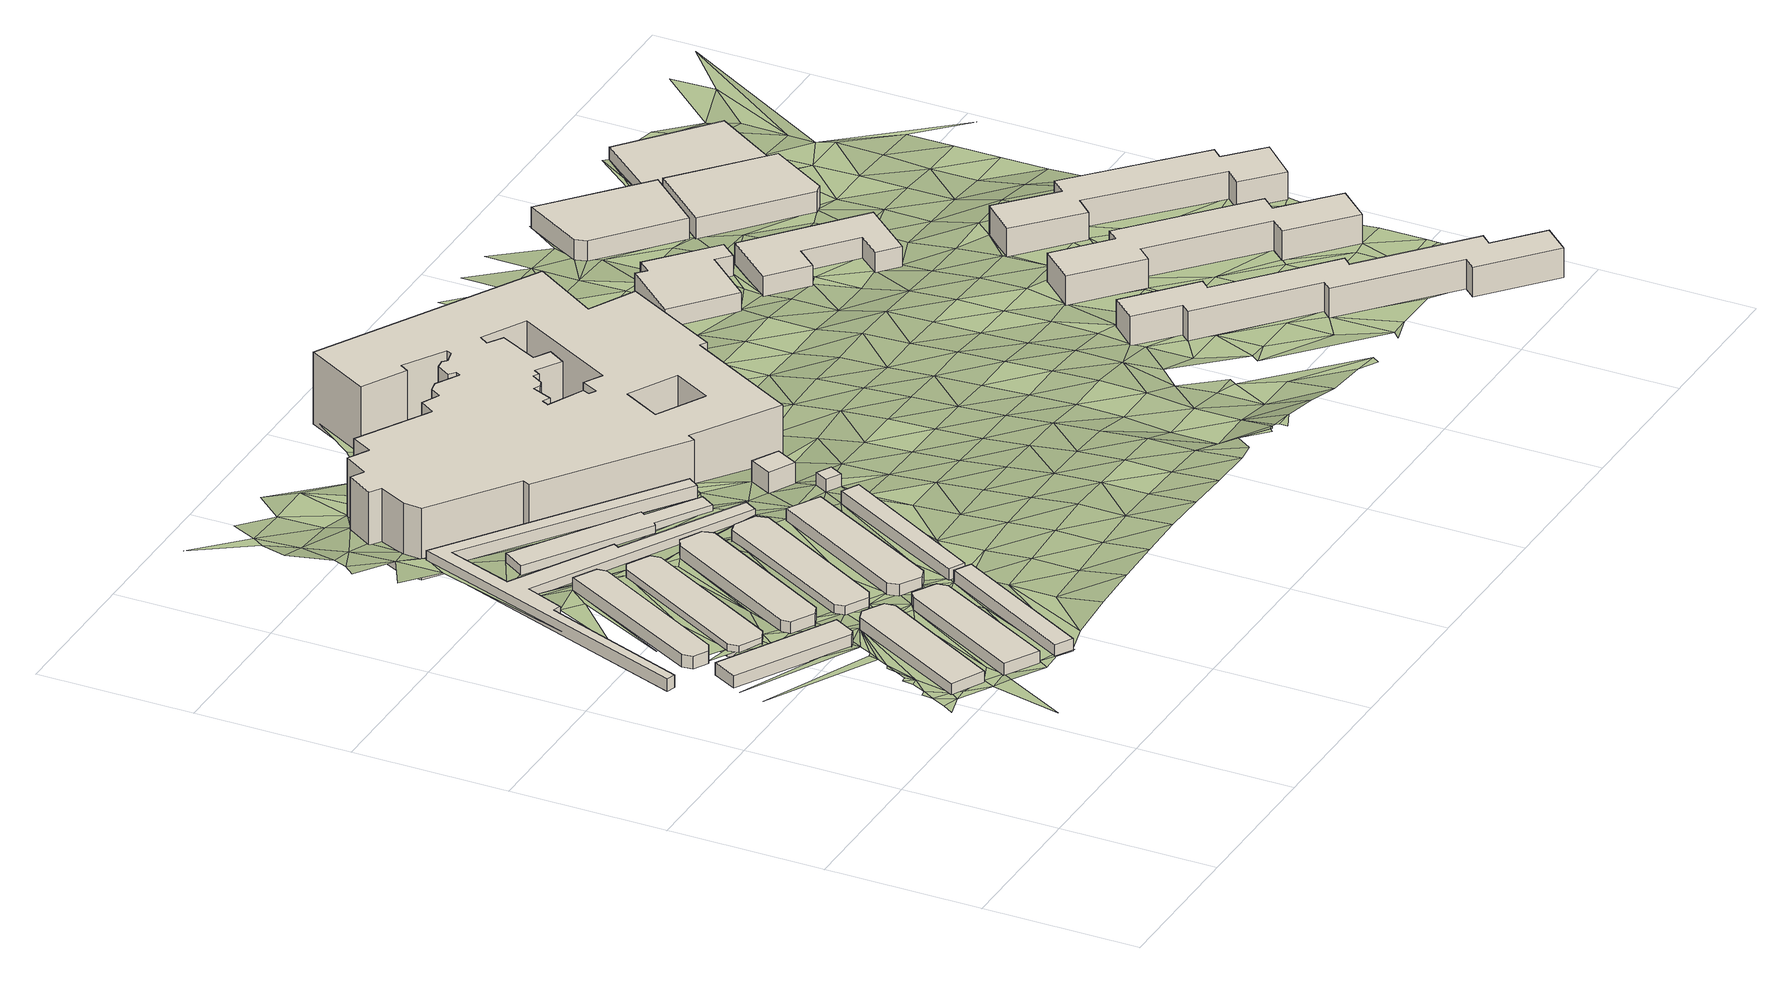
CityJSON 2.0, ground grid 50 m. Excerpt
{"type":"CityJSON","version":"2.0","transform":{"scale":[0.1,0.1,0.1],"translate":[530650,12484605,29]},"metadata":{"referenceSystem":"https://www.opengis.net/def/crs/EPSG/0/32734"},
"CityObjects":{
"building1":{"type":"Building","attributes":{"building":"warehouse","building:levels":1,"building_height":4.1,"plus_code":"4FRW3F74+9P4","ground_height":45.61,"roof_height":49.71},"geometry":[{"type":"Solid","lod":"1","boundaries":[[[[0,1,2,3]],[[1,4,5,2]],[[4,6,7,5]],[[6,8,9,7]],[[8,0,3,9]],[[3,2,5,7,9]],[[8,6,4,1,0]]]]}]},
"building2":{"type":"Building","attributes":{"building":"warehouse","building:levels":1,"building_height":4.1,"plus_code":"4FRW3F74+6RJ","ground_height":45.65,"roof_height":49.75},"geometry":[{"type":"Solid","lod":"1","boundaries":[[[[10,11,12,13]],[[11,14,15,12]],[[14,16,17,15]],[[16,18,19,17]],[[18,20,21,19]],[[20,10,13,21]],[[13,12,15,17,19,21]],[[20,18,16,14,11,10]]]]}]},
"building3":{"type":"Building","attributes":{"building":"warehouse","building:levels":1,"building_height":4.1,"plus_code":"4FRW3F74+GP9","ground_height":44.74,"roof_height":48.84},"geometry":[{"type":"Solid","lod":"1","boundaries":[[[[22,23,24,25]],[[23,26,27,24]],[[26,28,29,27]],[[28,30,31,29]],[[30,32,33,31]],[[32,34,35,33]],[[34,22,25,35]],[[25,24,27,29,31,33,35]],[[34,32,30,28,26,23,22]]]]}]},
"building4":{"type":"Building","attributes":{"building":"warehouse","building:levels":1,"building_height":4.1,"plus_code":"4FRW3F74+5VW","ground_height":46.12,"roof_height":50.22},"geometry":[{"type":"Solid","lod":"1","boundaries":[[[[36,37,38,39]],[[37,40,41,38]],[[40,42,43,41]],[[42,44,45,43]],[[44,46,47,45]],[[46,36,39,47]],[[39,38,41,43,45,47]],[[46,44,42,40,37,36]]]]}]},
"building5":{"type":"Building","attributes":{"building":"warehouse","building:levels":1,"building_height":4.1,"plus_code":"4FRW3F74+FRJ","ground_height":43.19,"roof_height":47.29},"geometry":[{"type":"Solid","lod":"1","boundaries":[[[[48,49,50,51]],[[49,52,53,50]],[[52,54,55,53]],[[54,56,57,55]],[[56,58,59,57]],[[58,60,61,59]],[[60,62,63,61]],[[62,48,51,63]],[[51,50,53,55,57,59,61,63]],[[62,60,58,56,54,52,49,48]]]]}]},
"building6":{"type":"Building","attributes":{"building":"warehouse","building:levels":1,"building_height":4.1,"plus_code":"4FRW3F74+5WQ","ground_height":45.74,"roof_height":49.84},"geometry":[{"type":"Solid","lod":"1","boundaries":[[[[64,65,66,67]],[[65,68,69,66]],[[68,70,71,69]],[[70,64,67,71]],[[67,66,69,71]],[[70,68,65,64]]]]}]},
"building7":{"type":"Building","attributes":{"building":"warehouse","building:levels":1,"building_height":4.1,"plus_code":"4FRW3F74+FV4","ground_height":45.01,"roof_height":49.11},"geometry":[{"type":"Solid","lod":"1","boundaries":[[[[72,73,74,75]],[[73,76,77,74]],[[76,78,79,77]],[[78,80,81,79]],[[80,82,83,81]],[[82,84,85,83]],[[84,86,87,85]],[[86,72,75,87]],[[75,74,77,79,81,83,85,87]],[[86,84,82,80,78,76,73,72]]]]}]},
"building8":{"type":"Building","attributes":{"building":"warehouse","building:levels":1,"building_height":4.1,"plus_code":"4FRW3F74+JV7","ground_height":41.82,"roof_height":45.92},"geometry":[{"type":"Solid","lod":"1","boundaries":[[[[88,89,90,91]],[[89,92,93,90]],[[92,94,95,93]],[[94,96,97,95]],[[96,98,99,97]],[[98,100,101,99]],[[100,102,103,101]],[[102,104,105,103]],[[104,106,107,105]],[[106,108,109,107]],[[108,110,111,109]],[[110,112,113,111]],[[112,114,115,113]],[[114,88,91,115]],[[91,90,93,95,97,99,101,103,105,107,109,111,113,115]],[[114,112,110,108,106,104,102,100,98,96,94,92,89,88]]]]}]},
"building9":{"type":"Building","attributes":{"building":"warehouse","building:levels":1,"building_height":4.1,"plus_code":"4FRW3F74+CW9","ground_height":43.89,"roof_height":47.99},"geometry":[{"type":"Solid","lod":"1","boundaries":[[[[116,117,118,119]],[[117,120,121,118]],[[120,122,123,121]],[[122,124,125,123]],[[124,126,127,125]],[[126,128,129,127]],[[128,130,131,129]],[[130,116,119,131]],[[119,118,121,123,125,127,129,131]],[[130,128,126,124,122,120,117,116]]]]}]},
"building10":{"type":"Building","attributes":{"building":"warehouse","building:levels":1,"building_height":4.1,"plus_code":"4FRW3F75+92M","ground_height":44.76,"roof_height":48.86},"geometry":[{"type":"Solid","lod":"1","boundaries":[[[[132,133,134,135]],[[133,136,137,134]],[[136,138,139,137]],[[138,140,141,139]],[[140,142,143,141]],[[142,132,135,143]],[[135,134,137,139,141,143]],[[142,140,138,136,133,132]]]]}]},
"building11":{"type":"Building","attributes":{"building":"warehouse","building:levels":1,"building_height":4.1,"plus_code":"4FRW3F74+MW2","ground_height":40.98,"roof_height":45.08},"geometry":[{"type":"Solid","lod":"1","boundaries":[[[[144,145,146,147]],[[145,148,149,146]],[[148,150,151,149]],[[150,152,153,151]],[[152,154,155,153]],[[154,156,157,155]],[[156,158,159,157]],[[158,144,147,159]],[[147,146,149,151,153,155,157,159]],[[158,156,154,152,150,148,145,144]]]]}]},
"building12":{"type":"Building","attributes":{"building":"warehouse","building:levels":1,"building_height":4.1,"plus_code":"4FRW3F75+933","ground_height":44.82,"roof_height":48.92},"geometry":[{"type":"Solid","lod":"1","boundaries":[[[[160,161,162,163]],[[161,164,165,162]],[[164,166,167,165]],[[166,160,163,167]],[[163,162,165,167]],[[166,164,161,160]]]]}]},
"building13":{"type":"Building","attributes":{"building":"yes","building:levels":1,"building_height":4.1,"plus_code":"4FRW3F75+F56","ground_height":43.96,"roof_height":48.06},"geometry":[{"type":"Solid","lod":"1","boundaries":[[[[168,169,170,171]],[[169,172,173,170]],[[172,174,175,173]],[[174,168,171,175]],[[171,170,173,175]],[[174,172,169,168]]]]}]},
"building14":{"type":"Building","attributes":{"address":"Store-All 16 Pickwick Road Salt River Cape Town","building":"office","building:levels":2,"building_height":6.9,"plus_code":"4FRW3F75+G4H","ground_height":42.12,"roof_height":49.02},"geometry":[{"type":"Solid","lod":"1","boundaries":[[[[176,177,178,179]],[[177,180,181,178]],[[180,182,183,181]],[[182,176,179,183]],[[179,178,181,183]],[[182,180,177,176]]]]}]},
"building15":{"type":"Building","attributes":{"address":"Upper East Side 31 Brickfield Road 7935 Cape Town","building":"apartments","building:levels":8,"building:flats":"250","building_height":23.7,"plus_code":"4FRW3F74+QXM","ground_height":33.97,"roof_height":57.67},"geometry":[{"type":"Solid","lod":"1","boundaries":[[[[184,185,186,187]],[[185,188,189,186]],[[188,190,191,189]],[[190,192,193,191]],[[192,194,195,193]],[[194,196,197,195]],[[196,198,199,197]],[[198,200,201,199]],[[200,202,203,201]],[[202,204,205,203]],[[204,206,207,205]],[[206,208,209,207]],[[208,210,211,209]],[[210,212,213,211]],[[212,214,215,213]],[[214,216,217,215]],[[216,218,219,217]],[[218,220,221,219]],[[220,222,223,221]],[[222,224,225,223]],[[224,226,227,225]],[[226,228,229,227]],[[228,230,231,229]],[[230,232,233,231]],[[232,234,235,233]],[[234,236,237,235]],[[236,238,239,237]],[[238,240,241,239]],[[240,242,243,241]],[[242,244,245,243]],[[244,246,247,245]],[[246,248,249,247]],[[248,250,251,249]],[[250,252,253,251]],[[252,254,255,253]],[[254,184,187,255]],[[256,257,258,259]],[[257,260,261,258]],[[260,262,263,261]],[[262,264,265,263]],[[264,266,267,265]],[[266,268,269,267]],[[268,270,271,269]],[[270,272,273,271]],[[272,274,275,273]],[[274,276,277,275]],[[276,278,279,277]],[[278,280,281,279]],[[280,282,283,281]],[[282,284,285,283]],[[284,286,287,285]],[[286,288,289,287]],[[288,290,291,289]],[[290,292,293,291]],[[292,294,295,293]],[[294,296,297,295]],[[296,256,259,297]],[[298,299,300,301]],[[299,302,303,300]],[[302,304,305,303]],[[304,298,301,305]],[[187,186,189,191,193,195,197,199,201,203,205,207,209,211,213,215,217,219,221,223,225,227,229,231,233,235,237,239,241,243,245,247,249,251,253,255],[259,258,261,263,265,267,269,271,273,275,277,279,281,283,285,287,289,291,293,295,297],[301,300,303,305]],[[254,252,250,248,246,244,242,240,238,236,234,232,230,228,226,224,222,220,218,216,214,212,210,208,206,204,202,200,198,196,194,192,190,188,185,184],[296,294,292,290,288,286,284,282,280,278,276,274,272,270,268,266,264,262,260,257,256],[304,302,299,298]]]]}]},
"building16":{"type":"Building","attributes":{"address":"Salt River Cape Town","building":"industrial","building:levels":2,"building_height":6.9,"plus_code":"4FRW3F75+RH3","ground_height":33.35,"roof_height":40.25},"geometry":[{"type":"Solid","lod":"1","boundaries":[[[[306,307,308,309]],[[307,310,311,308]],[[310,312,313,311]],[[312,314,315,313]],[[314,316,317,315]],[[316,318,319,317]],[[318,320,321,319]],[[320,306,309,321]],[[309,308,311,313,315,317,319,321]],[[320,318,316,314,312,310,307,306]]]]}]},
"building17":{"type":"Building","attributes":{"address":"Salt River Cape Town","building":"dormitory","building:levels":3,"beds":"74","residential":"university","building_height":9.7,"plus_code":"4FRW3F75+5V7","ground_height":37.46,"roof_height":47.16},"geometry":[{"type":"Solid","lod":"1","boundaries":[[[[322,323,324,325]],[[323,326,327,324]],[[326,328,329,327]],[[328,330,331,329]],[[330,332,333,331]],[[332,334,335,333]],[[334,336,337,335]],[[336,338,339,337]],[[338,340,341,339]],[[340,342,343,341]],[[342,344,345,343]],[[344,346,347,345]],[[346,348,349,347]],[[348,350,351,349]],[[350,352,353,351]],[[352,322,325,353]],[[325,324,327,329,331,333,335,337,339,341,343,345,347,349,351,353]],[[352,350,348,346,344,342,340,338,336,334,332,330,328,326,323,322]]]]}]},
"building18":{"type":"Building","attributes":{"address":"Salt River Cape Town","building":"industrial","building:levels":2,"building_height":6.9,"plus_code":"4FRW3F75+MPQ","ground_height":33.35,"roof_height":40.25},"geometry":[{"type":"Solid","lod":"1","boundaries":[[[[354,355,356,357]],[[355,358,359,356]],[[358,360,361,359]],[[360,362,363,361]],[[362,364,365,363]],[[364,366,367,365]],[[366,368,369,367]],[[368,354,357,369]],[[357,356,359,361,363,365,367,369]],[[368,366,364,362,360,358,355,354]]]]}]},
"building19":{"type":"Building","attributes":{"address":"Salt River Cape Town","building":"dormitory","building:levels":3,"beds":"45","residential":"university","building_height":9.7,"plus_code":"4FRW3F75+8WF","ground_height":37.15,"roof_height":46.85},"geometry":[{"type":"Solid","lod":"1","boundaries":[[[[370,371,372,373]],[[371,374,375,372]],[[374,376,377,375]],[[376,378,379,377]],[[378,380,381,379]],[[380,382,383,381]],[[382,384,385,383]],[[384,386,387,385]],[[386,388,389,387]],[[388,390,391,389]],[[390,392,393,391]],[[392,370,373,393]],[[373,372,375,377,379,381,383,385,387,389,391,393]],[[392,390,388,386,384,382,380,378,376,374,371,370]]]]}]},
"building20":{"type":"Building","attributes":{"address":"Salt River Cape Town","building":"industrial","building:levels":2,"building_height":6.9,"plus_code":"4FRW3F75+WMG","ground_height":31.32,"roof_height":38.22},"geometry":[{"type":"Solid","lod":"1","boundaries":[[[[394,395,396,397]],[[395,398,399,396]],[[398,400,401,399]],[[400,402,403,401]],[[402,394,397,403]],[[397,396,399,401,403]],[[402,400,398,395,394]]]]}]},
"building21":{"type":"Building","attributes":{"address":"Cape Sidecar Adventures 1 Dickens Road Salt River Cape Town","building":"industrial","building:levels":2,"building_height":6.9,"plus_code":"4FRW3F75+RRC","ground_height":31.32,"roof_height":38.22},"geometry":[{"type":"Solid","lod":"1","boundaries":[[[[404,405,406,407]],[[405,408,409,406]],[[408,410,411,409]],[[410,412,413,411]],[[412,404,407,413]],[[407,406,409,411,413]],[[412,410,408,405,404]]]]}]},
"building22":{"type":"Building","attributes":{"address":"Salt River Cape Town","building":"dormitory","building:levels":3,"beds":"45","residential":"university","building_height":9.7,"plus_code":"4FRW3F76+C26","ground_height":35.88,"roof_height":45.58},"geometry":[{"type":"Solid","lod":"1","boundaries":[[[[414,415,416,417]],[[415,418,419,416]],[[418,420,421,419]],[[420,422,423,421]],[[422,424,425,423]],[[424,426,427,425]],[[426,428,429,427]],[[428,430,431,429]],[[430,432,433,431]],[[432,434,435,433]],[[434,436,437,435]],[[436,414,417,437]],[[417,416,419,421,423,425,427,429,431,433,435,437]],[[436,434,432,430,428,426,424,422,420,418,415,414]]]]}]},
"building23":{"type":"Building","attributes":{"address":"Salt River Cape Town","building":"industrial","building:levels":1,"building_height":4.1,"plus_code":"4FRW3F75+VV5","ground_height":30.38,"roof_height":34.48},"geometry":[{"type":"Solid","lod":"1","boundaries":[[[[438,439,440,441]],[[439,442,443,440]],[[442,444,445,443]],[[444,438,441,445]],[[441,440,443,445]],[[444,442,439,438]]]]}]},
"terrain1":{"type":"TINRelief","geometry":[{"type":"CompositeSurface","lod":"1","boundaries":[[[446,447,448]],[[448,447,449]],[[449,447,450]],[[449,451,452]],[[451,449,450]],[[450,447,453]],[[454,453,447]],[[455,451,450]],[[451,455,456]],[[454,457,458]],[[450,453,459]],[[456,455,460]],[[459,453,454]],[[461,460,455]],[[462,463,464]],[[461,455,465]],[[455,466,465]],[[454,467,459]],[[468,469,470]],[[454,458,467]],[[471,472,470]],[[466,473,465]],[[474,0,475]],[[459,467,476]],[[455,450,477]],[[478,474,479]],[[458,480,467]],[[481,475,0]],[[466,455,477]],[[462,464,482]],[[467,480,483]],[[484,479,485]],[[486,474,475]],[[470,469,471]],[[477,464,466]],[[476,487,459]],[[488,486,475]],[[483,480,489]],[[464,477,482]],[[490,471,469]],[[475,491,488]],[[482,477,469]],[[492,483,489]],[[37,476,467]],[[481,491,475]],[[492,489,493]],[[490,469,477]],[[494,493,489]],[[491,495,488]],[[493,496,492]],[[490,497,481]],[[498,499,500]],[[490,477,497]],[[484,485,501]],[[502,459,487]],[[495,503,488]],[[500,504,22]],[[481,497,477]],[[491,481,505]],[[479,506,485]],[[507,483,492]],[[481,477,16]],[[476,37,487]],[[508,505,481]],[[481,16,508]],[[22,498,500]],[[498,509,510]],[[508,511,505]],[[22,509,498]],[[508,512,511]],[[513,508,16]],[[513,16,14]],[[488,503,514]],[[483,507,44]],[[37,502,487]],[[515,516,517]],[[501,485,506]],[[509,518,510]],[[36,14,502]],[[495,80,503]],[[508,513,519]],[[513,14,519]],[[22,518,509]],[[496,520,521]],[[36,502,37]],[[36,519,14]],[[492,70,507]],[[522,523,515]],[[524,525,522]],[[526,510,518]],[[518,501,527]],[[512,528,511]],[[36,529,519]],[[506,527,501]],[[530,519,531]],[[520,532,533]],[[524,534,535]],[[518,527,526]],[[529,531,519]],[[536,537,538]],[[526,58,510]],[[529,36,46]],[[534,524,522]],[[515,517,522]],[[526,527,506]],[[503,539,514]],[[538,537,540]],[[68,496,521]],[[520,533,521]],[[503,80,539]],[[538,541,536]],[[507,70,44]],[[542,535,543]],[[530,531,544]],[[46,545,529]],[[543,535,534]],[[522,517,546]],[[70,46,44]],[[522,547,534]],[[546,547,522]],[[545,46,70]],[[542,543,548]],[[528,73,511]],[[532,549,533]],[[550,548,551]],[[552,534,547]],[[80,514,539]],[[545,70,553]],[[545,553,554]],[[537,555,540]],[[548,543,551]],[[556,528,512]],[[58,514,78]],[[557,543,534]],[[558,546,517]],[[80,78,514]],[[533,559,521]],[[553,70,560]],[[561,510,58]],[[562,552,547]],[[557,534,552]],[[560,70,68]],[[563,530,544]],[[564,554,553]],[[559,533,549]],[[560,565,553]],[[541,566,536]],[[551,543,567]],[[560,68,565]],[[568,544,531]],[[68,521,569]],[[557,567,543]],[[521,559,569]],[[570,541,571]],[[572,555,537]],[[546,558,573]],[[574,78,76]],[[68,575,565]],[[576,577,551]],[[567,576,551]],[[528,556,73]],[[73,574,76]],[[561,58,78]],[[559,549,578]],[[575,68,569]],[[574,73,556]],[[570,566,541]],[[579,554,564]],[[572,537,156]],[[557,580,567]],[[556,122,574]],[[555,108,540]],[[557,581,580]],[[582,565,575]],[[574,561,78]],[[559,583,569]],[[563,544,568]],[[553,164,564]],[[580,576,567]],[[558,517,110]],[[584,570,571]],[[583,559,578]],[[122,561,574]],[[569,585,575]],[[566,570,586]],[[585,569,583]],[[579,132,554]],[[580,587,576]],[[108,555,572]],[[566,586,588]],[[582,161,565]],[[561,122,589]],[[580,590,591]],[[575,592,582]],[[576,587,593]],[[561,589,563]],[[578,594,583]],[[580,591,587]],[[164,579,564]],[[575,585,592]],[[561,563,568]],[[586,570,584]],[[595,591,590]],[[596,597,156]],[[572,156,108]],[[591,595,587]],[[585,583,598]],[[592,599,582]],[[558,110,600]],[[561,568,601]],[[558,600,602]],[[594,598,583]],[[601,568,132]],[[601,584,561]],[[603,582,599]],[[604,593,587]],[[597,108,156]],[[592,585,605]],[[587,595,604]],[[584,606,586]],[[132,579,164]],[[603,161,582]],[[597,586,606]],[[601,606,584]],[[598,605,585]],[[604,595,607]],[[608,599,592]],[[601,132,169]],[[606,609,597]],[[610,598,594]],[[606,601,611]],[[108,597,609]],[[164,169,132]],[[605,608,592]],[[612,607,595]],[[602,600,110]],[[609,110,108]],[[169,164,161]],[[161,603,613]],[[601,168,611]],[[168,601,169]],[[603,599,614]],[[602,110,609]],[[608,615,599]],[[609,606,616]],[[605,598,617]],[[606,611,616]],[[598,610,618]],[[604,607,619]],[[172,161,613]],[[169,161,172]],[[614,613,603]],[[609,616,602]],[[614,599,615]],[[612,620,607]],[[608,605,617]],[[621,602,616]],[[598,618,617]],[[622,611,168]],[[619,607,620]],[[613,623,172]],[[168,174,622]],[[624,604,619]],[[608,625,615]],[[613,614,623]],[[624,626,604]],[[618,610,627]],[[174,172,623]],[[608,617,625]],[[628,621,616]],[[622,174,629]],[[619,620,630]],[[614,615,631]],[[630,620,632]],[[618,633,617]],[[623,629,174]],[[625,631,615]],[[634,622,635]],[[634,628,616]],[[633,618,627]],[[636,637,638]],[[639,623,614]],[[629,635,622]],[[619,630,640]],[[619,641,624]],[[617,642,625]],[[636,638,643]],[[631,639,614]],[[642,617,633]],[[641,619,640]],[[628,634,635]],[[644,626,624]],[[630,645,640]],[[629,623,646]],[[647,648,649]],[[650,636,651]],[[643,652,636]],[[652,651,636]],[[639,646,623]],[[653,654,643]],[[645,655,640]],[[631,625,656]],[[627,657,633]],[[625,642,658]],[[659,655,645]],[[643,654,652]],[[652,660,651]],[[661,652,654]],[[662,635,629]],[[631,656,639]],[[659,663,655]],[[652,661,660]],[[640,655,664]],[[664,641,640]],[[646,665,629]],[[625,658,656]],[[633,666,642]],[[667,660,661]],[[664,668,641]],[[649,669,647]],[[635,662,628]],[[667,670,660]],[[629,665,662]],[[633,657,666]],[[671,668,664]],[[646,639,672]],[[642,673,658]],[[674,667,661]],[[639,656,672]],[[674,661,675]],[[676,668,671]],[[667,674,677]],[[673,642,666]],[[628,662,678]],[[679,680,671]],[[665,646,681]],[[657,682,666]],[[671,680,676]],[[672,681,646]],[[678,683,628]],[[656,658,684]],[[673,685,658]],[[675,686,674]],[[687,666,682]],[[688,662,665]],[[656,684,672]],[[665,681,689]],[[658,685,684]],[[628,683,690]],[[686,691,674]],[[666,692,673]],[[662,688,678]],[[692,666,687]],[[693,694,691]],[[665,689,688]],[[681,672,695]],[[696,686,675]],[[693,691,686]],[[694,693,697]],[[685,673,698]],[[695,672,684]],[[699,700,697]],[[678,701,683]],[[692,698,673]],[[687,702,703]],[[692,687,703]],[[689,681,704]],[[701,678,688]],[[705,684,685]],[[693,686,696]],[[704,681,695]],[[692,703,706]],[[690,683,707]],[[699,697,696]],[[703,708,706]],[[697,693,696]],[[685,698,705]],[[709,688,689]],[[683,710,707]],[[710,683,701]],[[695,684,711]],[[709,689,704]],[[706,712,692]],[[713,714,715]],[[716,714,713]],[[698,692,712]],[[705,711,684]],[[706,716,712]],[[688,717,701]],[[718,644,214]],[[704,695,719]],[[713,712,716]],[[717,688,709]],[[707,710,720]],[[698,721,705]],[[695,711,719]],[[698,712,721]],[[710,701,722]],[[717,723,701]],[[724,709,704]],[[711,705,725]],[[719,726,704]],[[718,727,728]],[[722,720,710]],[[712,713,729]],[[707,720,730]],[[722,701,723]],[[721,725,705]],[[717,709,724]],[[724,704,726]],[[711,731,719]],[[732,727,718]],[[712,733,721]],[[711,725,731]],[[734,723,717]],[[720,722,735]],[[729,733,712]],[[726,719,736]],[[730,737,738]],[[717,724,734]],[[725,721,739]],[[732,718,214]],[[740,720,735]],[[719,731,736]],[[730,720,740]],[[214,738,737]],[[723,741,722]],[[742,721,733]],[[727,743,744]],[[726,745,724]],[[734,741,723]],[[721,742,739]],[[743,727,732]],[[745,726,736]],[[730,746,737]],[[735,722,747]],[[725,748,731]],[[749,733,729]],[[724,750,734]],[[741,747,722]],[[739,748,725]],[[736,731,748]],[[746,730,740]],[[742,733,751]],[[737,752,214]],[[752,737,746]],[[724,745,750]],[[753,740,735]],[[739,742,754]],[[747,753,735]],[[749,755,733]],[[755,751,733]],[[732,756,743]],[[757,741,734]],[[736,758,745]],[[751,754,742]],[[756,732,214]],[[750,759,734]],[[760,748,739]],[[748,758,736]],[[746,740,761]],[[741,757,747]],[[753,762,740]],[[734,759,757]],[[214,752,756]],[[743,763,764]],[[745,765,750]],[[746,766,752]],[[762,761,740]],[[743,756,763]],[[765,745,758]],[[753,747,767]],[[755,749,768]],[[759,750,769]],[[748,760,770]],[[746,761,766]],[[747,757,767]],[[755,771,751]],[[752,772,756]],[[748,773,758]],[[769,750,765]],[[774,762,753]],[[766,772,752]],[[775,776,760]],[[760,776,770]],[[767,774,753]],[[770,773,748]],[[756,777,763]],[[757,759,778]],[[765,758,779]],[[768,771,755]],[[780,759,769]],[[762,781,761]],[[772,777,756]],[[758,773,779]],[[757,778,767]],[[759,780,778]],[[781,762,774]],[[782,763,783]],[[765,784,769]],[[770,776,785]],[[786,775,787]],[[788,771,768]],[[761,789,766]],[[775,790,776]],[[777,783,763]],[[784,765,779]],[[766,789,772]],[[767,791,774]],[[773,770,792]],[[790,785,776]],[[780,769,793]],[[779,773,794]],[[770,785,792]],[[791,767,778]],[[775,786,790]],[[777,772,795]],[[786,787,796]],[[784,793,769]],[[794,784,779]],[[781,774,797]],[[780,798,778]],[[772,789,795]],[[774,791,797]],[[787,799,796]],[[780,793,798]],[[800,783,777]],[[786,801,790]],[[795,802,777]],[[784,794,803]],[[791,778,804]],[[797,805,781]],[[796,801,786]],[[784,803,793]],[[806,783,800]],[[785,790,807]],[[805,808,781]],[[777,802,800]],[[778,798,804]],[[795,789,809]],[[810,809,789]],[[811,803,794]],[[811,794,352]],[[812,781,808]],[[802,795,809]],[[791,813,797]],[[798,793,814]],[[804,815,791]],[[790,801,807]],[[805,797,813]],[[816,796,799]],[[793,803,814]],[[796,816,801]],[[817,818,799]],[[815,813,791]],[[805,819,808]],[[820,804,798]],[[799,818,816]],[[811,352,821]],[[802,809,822]],[[823,803,811]],[[812,808,819]],[[807,801,816]],[[802,824,800]],[[798,814,820]],[[805,354,819]],[[821,823,811]],[[814,803,825]],[[822,809,826]],[[815,827,813]],[[826,809,312]],[[828,829,352]],[[830,815,804]],[[802,831,824]],[[822,831,802]],[[832,833,800]],[[803,823,834]],[[804,820,835]],[[836,813,827]],[[829,821,352]],[[837,816,818]],[[827,815,830]],[[832,800,824]],[[835,830,804]],[[821,834,823]],[[354,312,819]],[[820,814,838]],[[826,312,839]],[[825,838,814]],[[348,829,828]],[[822,826,840]],[[834,821,841]],[[312,354,839]],[[842,836,827]],[[827,830,842]],[[839,840,826]],[[841,821,829]],[[843,830,835]],[[835,820,844]],[[816,837,845]],[[846,831,822]],[[841,847,834]],[[825,392,838]],[[848,832,824]],[[838,844,820]],[[822,840,846]],[[354,849,839]],[[843,835,850]],[[348,851,829]],[[839,852,840]],[[844,850,835]],[[838,392,390]],[[844,838,853]],[[854,841,829]],[[849,354,855]],[[851,854,829]],[[368,855,354]],[[856,348,346]],[[849,852,839]],[[852,846,840]],[[857,847,841]],[[838,858,853]],[[390,858,838]],[[850,859,843]],[[856,851,348]],[[844,853,436]],[[841,854,860]],[[843,859,368]],[[850,844,436]],[[861,390,862]],[[860,857,841]],[[863,856,346]],[[864,862,390]],[[858,861,853]],[[390,861,858]],[[855,865,849]],[[866,854,851]],[[855,368,867]],[[868,848,869]],[[870,859,850]],[[867,865,855]],[[852,404,846]],[[851,856,866]],[[860,854,866]],[[850,436,870]],[[852,849,871]],[[872,861,862]],[[872,862,864]],[[859,873,368]],[[874,864,390]],[[394,869,848]],[[865,871,849]],[[860,866,875]],[[870,873,859]],[[856,863,876]],[[394,846,404]],[[877,867,368]],[[861,872,878]],[[866,856,875]],[[865,867,871]],[[436,879,870]],[[880,856,876]],[[873,877,368]],[[856,881,875]],[[877,871,867]],[[436,882,879]],[[872,864,883]],[[880,881,856]],[[869,394,884]],[[884,394,404]],[[874,883,864]],[[873,870,885]],[[884,886,869]],[[870,879,885]],[[875,881,887]],[[882,888,879]],[[878,872,889]],[[877,890,871]],[[890,891,871]],[[874,892,893]],[[894,877,873]],[[875,887,384]],[[893,892,384]],[[872,883,889]],[[404,895,884]],[[885,894,873]],[[883,874,896]],[[877,897,890]],[[886,898,869]],[[879,888,899]],[[900,874,893]],[[891,890,901]],[[439,886,884]],[[874,900,896]],[[879,899,885]],[[894,897,877]],[[893,384,902]],[[883,896,889]],[[901,895,404]],[[900,893,902]],[[885,903,894]],[[897,904,890]],[[905,896,900]],[[900,902,905]],[[903,885,899]],[[886,439,898]],[[906,899,888]],[[907,901,890]],[[907,890,904]],[[897,894,908]],[[888,909,906]],[[903,910,894]],[[901,907,895]],[[904,897,908]],[[894,910,908]],[[903,899,911]],[[912,895,907]],[[911,899,906]],[[904,913,907]],[[914,910,903]],[[908,915,904]],[[895,912,916]],[[914,903,911]],[[907,917,912]],[[904,915,913]],[[439,918,919]],[[908,910,920]],[[918,439,916]],[[917,907,913]],[[920,910,914]],[[921,915,908]],[[922,912,917]],[[916,912,922]],[[921,908,920]],[[918,923,919]],[[913,915,924]],[[923,918,916]],[[917,913,924]],[[924,915,921]],[[922,925,916]],[[925,923,916]],[[926,917,924]],[[922,927,925]],[[927,923,925]],[[922,917,928]],[[927,929,923]],[[928,927,922]]]}]}
},
"vertices":[
[87,1132,174],[43,1052,174],[43,1052,215],[87,1132,215],[400,852,174],[400,852,215],[417,857,174],[417,857,215],[456,928,174],[456,928,215],
[379,422,175],[599,811,175],[599,811,216],[379,422,216],[596,845,175],[596,845,216],[528,884,175],[528,884,216],[493,873,175],[493,873,216],[272,475,175],[272,475,216],
[349,1713,166],[97,1243,166],[97,1243,207],[349,1713,207],[102,1209,166],[102,1209,207],[149,1184,166],[149,1184,207],[180,1198,166],[180,1198,207],[427,1642,166],[427,1642,207],[423,1672,166],[423,1672,207],
[681,799,179],[656,781,179],[656,781,220],[681,799,220],[436,389,179],[436,389,220],[544,327,179],[544,327,220],[760,723,179],[760,723,220],[755,757,179],[755,757,220],
[231,1165,150],[238,1130,150],[238,1130,191],[231,1165,191],[309,1092,150],[309,1092,191],[341,1106,150],[341,1106,191],[587,1549,150],[587,1549,191],[583,1581,150],[583,1581,191],[510,1621,150],[510,1621,191],[481,1608,150],[481,1608,191],
[598,306,176],[653,274,176],[653,274,217],[598,306,217],[902,719,176],[902,719,217],[849,748,176],[849,748,217],
[500,1014,168],[751,1459,168],[751,1459,209],[500,1014,209],[742,1495,168],[742,1495,209],[672,1531,168],[672,1531,209],[641,1515,168],[641,1515,209],[393,1074,168],[393,1074,209],[394,1043,168],[394,1043,209],[469,1002,168],[469,1002,209],
[31,1234,136],[208,1704,136],[208,1704,177],[31,1234,177],[234,1696,136],[234,1696,177],[284,1820,136],[284,1820,177],[970,1437,136],[970,1437,177],[994,1477,136],[994,1477,177],[606,1694,136],[606,1694,177],[617,1712,136],[617,1712,177],[293,1893,136],[293,1893,177],[372,2108,136],[372,2108,177],[1017,1644,136],[1017,1644,177],[1042,1680,136],[1042,1680,177],[349,2177,136],[349,2177,177],[2,1243,136],[2,1243,177],
[661,924,157],[912,1366,157],[912,1366,198],[661,924,198],[904,1404,157],[904,1404,198],[835,1438,157],[835,1438,198],[803,1430,157],[803,1430,198],[555,986,157],[555,986,198],[560,951,157],[560,951,198],[633,911,157],[633,911,198],
[1070,1279,166],[967,1338,166],[967,1338,207],[1070,1279,207],[715,895,166],[715,895,207],[723,860,166],[723,860,207],[791,820,166],[791,820,207],[824,832,166],[824,832,207],
[401,1902,128],[774,1659,128],[774,1659,169],[401,1902,169],[786,1668,128],[786,1668,169],[950,1562,128],[950,1562,169],[980,1609,128],[980,1609,169],[817,1715,128],[817,1715,169],[826,1729,128],[826,1729,169],[448,1974,128],[448,1974,169],
[913,745,167],[1177,1210,167],[1177,1210,208],[913,745,208],[1122,1239,167],[1122,1239,208],[863,772,167],[863,772,208],
[1198,1356,158],[1174,1314,158],[1174,1314,199],[1198,1356,199],[1222,1288,158],[1222,1288,199],[1245,1331,158],[1245,1331,199],
[1163,1542,139],[1125,1470,139],[1125,1470,208],[1163,1542,208],[1208,1426,139],[1208,1426,208],[1246,1498,139],[1246,1498,208],
[488,2442,58],[446,2466,58],[446,2466,295],[488,2442,295],[391,2380,58],[391,2380,295],[425,2356,58],[425,2356,295],[380,2265,58],[380,2265,295],[376,2204,58],[376,2204,295],[642,2013,58],[642,2013,295],[630,1990,58],[630,1990,295],[1063,1676,58],[1063,1676,295],[1078,1701,58],[1078,1701,295],[1351,1537,58],[1351,1537,295],[1549,1897,58],[1549,1897,295],[1572,1884,58],[1572,1884,295],[1741,2194,58],[1741,2194,295],[1592,2271,58],[1592,2271,295],[1726,2482,58],[1726,2482,295],[1030,2868,58],[1030,2868,295],[913,2661,58],[913,2661,295],[1055,2583,58],[1055,2583,295],[1072,2610,58],[1072,2610,295],[1203,2530,58],[1203,2530,295],[1195,2512,58],[1195,2512,295],[1157,2503,58],[1157,2503,295],[1143,2516,58],[1143,2516,295],[1113,2512,58],[1113,2512,295],[1085,2469,58],[1085,2469,295],[1106,2452,58],[1106,2452,295],[1098,2437,58],[1098,2437,295],[1023,2479,58],[1023,2479,295],[989,2473,58],[989,2473,295],[969,2439,58],[969,2439,295],[910,2466,58],[910,2466,295],[879,2417,58],[879,2417,295],[643,2551,58],[643,2551,295],[604,2483,58],[604,2483,295],[538,2520,58],[538,2520,295],[1455,2399,58],[1274,2069,58],[1274,2069,295],[1455,2399,295],[1215,2103,58],[1215,2103,295],[1187,2048,58],[1187,2048,295],[1166,2061,58],[1166,2061,295],[1175,2083,58],[1175,2083,295],[1058,2138,58],[1058,2138,295],[1069,2160,58],[1069,2160,295],[1094,2148,58],[1094,2148,295],[1122,2214,58],[1122,2214,295],[1142,2203,58],[1142,2203,295],[1162,2210,58],[1162,2210,295],[1185,2246,58],[1185,2246,295],[1201,2235,58],[1201,2235,295],[1213,2255,58],[1213,2255,295],[1295,2207,58],[1295,2207,295],[1329,2262,58],[1329,2262,295],[1279,2292,58],[1279,2292,295],[1342,2416,58],[1342,2416,295],[1294,2447,58],[1294,2447,295],[1313,2476,58],[1313,2476,295],[1367,1877,58],[1300,1754,58],[1300,1754,295],[1367,1877,295],[1143,1839,58],[1143,1839,295],[1210,1961,58],[1210,1961,295],
[2132,2049,52],[2265,2200,52],[2265,2200,121],[2132,2049,121],[2309,2162,52],[2309,2162,121],[2354,2214,52],[2354,2214,121],[2160,2383,52],[2160,2383,121],[2126,2344,52],[2126,2344,121],[2097,2370,52],[2097,2370,121],[1952,2205,52],[1952,2205,121],
[2461,1021,93],[2393,943,93],[2393,943,190],[2461,1021,190],[2514,837,93],[2514,837,190],[2489,809,93],[2489,809,190],[2808,531,93],[2808,531,190],[2782,503,93],[2782,503,190],[3101,225,93],[3101,225,190],[3069,188,93],[3069,188,190],[3281,3,93],[3281,3,190],[3353,85,93],[3353,85,190],[3213,207,93],[3213,207,190],[3242,240,93],[3242,240,190],[2931,512,93],[2931,512,190],[2956,539,93],[2956,539,190],[2637,818,93],[2637,818,190],[2662,846,93],[2662,846,190],
[2375,2189,52],[2242,2033,52],[2242,2033,121],[2375,2189,121],[2359,1934,52],[2359,1934,121],[2416,2000,52],[2416,2000,121],[2562,1876,52],[2562,1876,121],[2503,1806,52],[2503,1806,121],[2567,1751,52],[2567,1751,121],[2704,1910,52],[2704,1910,121],
[2615,1315,90],[2521,1210,90],[2521,1210,187],[2615,1315,187],[2711,1042,90],[2711,1042,187],[2752,1087,90],[2752,1087,187],[3060,814,90],[3060,814,187],[3019,768,90],[3019,768,187],[3204,604,90],[3204,604,187],[3290,701,90],[3290,701,187],[3123,850,90],[3123,850,187],[3162,893,90],[3162,893,187],[2804,1211,90],[2804,1211,187],[2773,1176,90],[2773,1176,187],
[2629,2557,32],[2333,2814,32],[2333,2814,101],[2629,2557,101],[2222,2625,32],[2222,2625,101],[2231,2587,32],[2231,2587,101],[2474,2381,32],[2474,2381,101],
[2643,2548,32],[2483,2366,32],[2483,2366,101],[2643,2548,101],[2768,2119,32],[2768,2119,101],[2800,2127,32],[2800,2127,101],[2913,2314,32],[2913,2314,101],
[2707,1489,77],[2890,1319,77],[2890,1319,174],[2707,1489,174],[2939,1371,77],[2939,1371,174],[3273,1061,77],[3273,1061,174],[3230,1015,77],[3230,1015,174],[3345,909,77],[3345,909,174],[3448,1018,77],[3448,1018,174],[3337,1122,77],[3337,1122,174],[3366,1153,77],[3366,1153,174],[3008,1485,77],[3008,1485,174],[2965,1439,77],[2965,1439,174],[2802,1590,77],[2802,1590,174],
[3068,2561,22],[2791,2790,22],[2791,2790,63],[3068,2561,63],[2617,2584,22],[2617,2584,63],[2921,2327,22],[2921,2327,63],
[173,425,187],[249,445,186],[196,459,187],[221,509,186],[272,475,186],[246,547,186],[227,544,186],[295,447,186],[359,384,186],[295,597,186],[268,593,186],[295,147,193],[414,353,188],[379,422,185],[272,629,186],[291,632,186],[358,776,185],[1,939,181],[353,745,185],[310,668,186],[332,707,185],[436,389,185],[27,1025,176],[394,821,184],[295,897,184],[400,852,182],[43,1052,176],[317,700,185],[238,1130,175],[295,1047,180],[446,447,185],[493,873,182],[149,1184,174],[231,1165,175],[521,293,186],[456,928,182],[375,782,184],[544,327,186],[180,1198,174],[295,1347,175],[309,1092,180],[596,747,179],[341,1106,180],[592,296,186],[417,857,182],[394,1043,177],[598,306,186],[596,297,186],[647,266,186],[393,1074,177],[653,274,186],[446,897,182],[234,1696,166],[145,1497,159],[295,1647,166],[427,1642,172],[599,811,179],[446,1197,175],[145,1347,166],[469,1002,177],[481,1608,172],[746,597,183],[560,951,175],[295,1797,152],[284,1820,152],[500,1014,177],[555,986,174],[596,897,175],[587,1549,168],[295,2097,152],[145,1647,154],[349,2177,151],[423,1672,172],[633,911,175],[746,297,186],[896,597,182],[295,2247,151],[175,2182,161],[197,2358,158],[163,2320,161],[510,1621,172],[446,1647,172],[746,1347,174],[723,860,175],[661,924,175],[715,895,175],[896,297,203],[896,447,182],[295,2397,144],[213,2400,158],[401,1902,144],[448,1974,144],[293,1893,152],[596,1497,168],[372,2108,138],[617,1712,150],[215,2560,132],[295,2547,119],[746,1047,174],[791,820,179],[376,2204,131],[380,2265,131],[270,2660,111],[1046,297,214],[145,2847,110],[295,2697,111],[391,2380,126],[863,772,176],[824,832,174],[596,1947,130],[803,1430,168],[446,2466,126],[630,1990,130],[1046,447,190],[896,747,176],[970,1437,157],[425,2356,126],[912,1366,172],[896,897,174],[913,745,176],[774,1659,150],[446,2547,105],[967,1338,172],[1046,597,190],[746,1647,150],[606,1694,150],[746,1797,130],[642,2013,130],[746,1497,168],[1046,747,178],[446,2697,103],[342,2783,106],[1197,297,218],[1046,1197,172],[538,2520,105],[488,2442,126],[1046,897,173],[1197,447,203],[994,1477,148],[1197,597,203],[950,1562,157],[596,2697,103],[786,1668,150],[904,1404,172],[604,2483,105],[596,2547,105],[1197,747,191],[536,2793,95],[1347,297,221],[643,2551,105],[817,1715,150],[980,1609,136],[1347,447,211],[1197,897,179],[896,1797,128],[1046,1347,166],[1063,1676,136],[1197,1047,170],[759,2577,87],[1347,597,211],[1046,1497,148],[746,2547,87],[1347,747,195],[1046,1647,136],[1497,297,217],[1125,1470,140],[879,2417,88],[1197,1197,166],[1347,1047,166],[1347,897,181],[1163,1542,140],[1497,597,204],[1497,447,204],[896,2547,81],[910,2466,88],[1078,1701,136],[1208,1426,140],[1347,1197,155],[913,2661,79],[1497,747,195],[896,2697,79],[1647,297,209],[1351,1537,116],[1347,1347,151],[989,2473,80],[1497,897,177],[969,2439,88],[1647,447,198],[1246,1498,140],[1347,1497,116],[1094,2148,111],[1069,2160,111],[1058,2138,111],[1497,1047,161],[1046,2547,80],[1055,2583,80],[1647,597,198],[1175,2083,109],[1030,2868,79],[1023,2479,80],[1497,1197,149],[1210,1961,121],[1143,1839,121],[1300,1754,109],[1122,2214,98],[1142,2203,98],[1197,2097,109],[1166,2061,109],[1187,2048,109],[1085,2469,84],[1647,897,169],[1797,297,204],[1647,747,188],[1098,2437,84],[1162,2210,98],[1215,2103,109],[1497,1497,116],[1106,2452,84],[1113,2512,80],[1497,1347,143],[1797,447,190],[1201,2235,98],[1072,2610,80],[1367,1877,109],[1185,2246,98],[1143,2516,80],[1647,1047,154],[1797,597,190],[1295,2207,91],[1274,2069,96],[1203,2530,80],[1213,2255,98],[1497,1647,89],[1157,2503,80],[1195,2512,80],[1647,1197,146],[1857,305,204],[1497,1797,100],[1797,897,164],[1797,747,176],[1347,2247,91],[1916,368,189],[1647,1497,129],[1647,1347,140],[1549,1897,100],[1329,2262,91],[1948,447,131],[1347,2397,80],[1279,2292,91],[1797,1047,150],[1455,2399,75],[1342,2416,80],[1948,597,131],[1313,2476,80],[1294,2447,80],[1647,1647,111],[1991,297,189],[2002,308,189],[1797,1197,141],[1948,747,144],[2019,310,189],[1572,1884,100],[2006,305,189],[1797,1347,134],[1647,1797,90],[1948,897,146],[2098,447,131],[2098,297,189],[2039,296,189],[2038,271,189],[2031,307,189],[1797,1497,126],[1347,2697,79],[1948,1047,138],[1647,1947,90],[2098,597,131],[1797,1797,89],[1797,1647,117],[1948,1347,124],[2098,747,144],[1948,1197,132],[1497,2697,72],[1439,2807,71],[2248,297,157],[1741,2194,77],[2098,897,146],[1647,2547,70],[2248,447,103],[1948,1497,114],[1797,1947,89],[2098,1047,138],[1647,2247,79],[1592,2271,79],[2217,716,111],[1797,2097,82],[1948,1647,107],[2248,597,103],[1647,2697,69],[1497,2847,71],[2098,1197,132],[1797,2247,77],[1948,1797,83],[2248,897,127],[2398,297,116],[2098,1347,124],[2317,574,103],[1797,2397,60],[1948,1947,83],[2337,599,100],[2398,447,100],[1797,2547,58],[2098,1647,107],[2248,1047,128],[2098,1497,114],[2286,787,111],[1952,2205,64],[1948,2097,66],[1797,2697,60],[1647,2847,70],[2248,1197,114],[1948,2247,64],[2098,1797,83],[2548,297,101],[2248,1347,107],[2398,897,99],[2627,287,101],[1948,2397,60],[2393,943,99],[2098,1947,83],[2487,601,98],[2398,747,99],[1948,2547,58],[2248,1647,102],[2398,1047,105],[2248,1497,106],[2132,2049,66],[1797,2847,60],[1948,2697,60],[2398,1197,105],[2489,809,96],[2548,597,98],[2465,574,100],[2610,263,101],[2097,2370,54],[2548,747,96],[2248,1797,66],[2514,837,95],[2398,1347,102],[2461,1021,105],[2098,2397,54],[2699,447,96],[2248,1947,66],[2398,1497,100],[2783,296,98],[2098,2697,51],[2699,597,96],[2098,2547,50],[2521,1210,95],[2398,1647,90],[2242,2033,60],[1948,2847,60],[2808,531,96],[2248,2097,60],[2160,2383,54],[2126,2344,54],[2548,1047,94],[2265,2200,60],[2359,1934,59],[2548,1347,97],[2398,1797,59],[2782,503,96],[2756,271,101],[2849,297,98],[2309,2162,60],[2548,1497,93],[2699,897,93],[2248,2547,40],[2699,1047,91],[2222,2625,39],[2615,1315,97],[2248,2397,42],[2398,1947,59],[2637,818,96],[2849,747,94],[2503,1806,59],[2231,2587,40],[2248,2697,39],[2098,2847,52],[2711,1042,91],[2548,1647,77],[2416,2000,59],[2999,297,96],[2699,1347,91],[2398,2247,52],[2398,2397,38],[2849,897,91],[2562,1876,59],[2567,1751,59],[2699,1497,86],[3101,225,95],[2474,2381,36],[2752,1087,91],[2333,2814,33],[2548,2247,41],[2699,1647,72],[2999,597,93],[2483,2366,36],[2707,1489,86],[2999,747,92],[2548,2097,52],[3149,447,91],[3060,814,92],[2849,1347,90],[2699,1797,52],[3019,768,92],[2890,1319,90],[2849,1197,90],[3242,240,96],[2999,1047,90],[2699,2097,40],[3149,597,91],[2699,1947,52],[2337,2821,33],[2600,2601,34],[2849,1647,77],[2768,2119,40],[2999,1197,90],[2849,1797,43],[3162,893,91],[3204,604,91],[3299,297,96],[2849,1947,43],[2939,1371,90],[2999,1497,88],[3299,410,94],[3299,447,94],[2965,1439,88],[3149,1047,90],[2617,2584,34],[2999,1647,73],[2699,2697,30],[3299,597,94],[3008,1485,88],[3273,1061,89],[2849,2097,38],[2800,2127,38],[3123,850,91],[3299,747,90],[2999,1797,36],[2921,2327,30],[3230,1015,89],[2999,1947,36],[2770,2802,27],[3149,1497,77],[3299,897,89],[2913,2314,35],[3315,755,90],[3149,1647,46],[2999,2097,36],[3345,909,89],[3299,1347,50],[2999,2247,32],[3149,1947,20],[3366,1153,79],[3149,1797,20],[3299,1497,24],[2999,2397,28],[3149,2247,29],[3299,1647,17],[3149,2097,27],[3068,2561,25],[3125,2300,29],[2999,2697,22],[2982,2749,22],[3299,1797,16],[3299,1947,16],[3149,2397,13],[3115,2643,9],[3299,2097,16],[3149,2547,14],[3450,1947,16],[3299,2697,9],[3473,2849,3],[3299,2847,5]
]}
